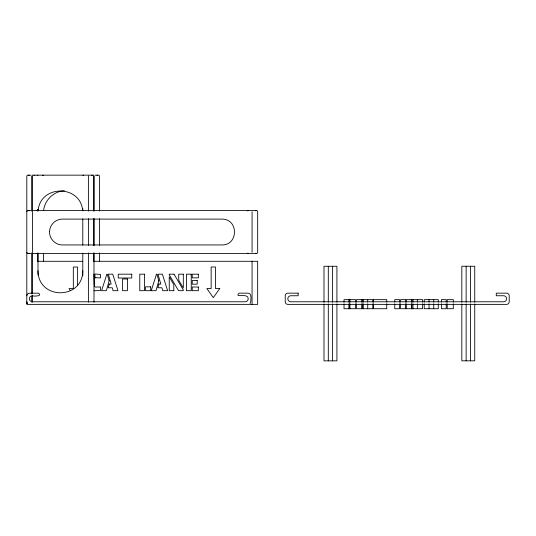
<?xml version="1.0" encoding="UTF-8"?>
<svg xmlns="http://www.w3.org/2000/svg" width="536" height="536" viewBox="0 0 536 536"><rect width="100%" height="100%" fill="white"/><g stroke="black" fill="none" stroke-linecap="round" stroke-linejoin="round"><path stroke-width="0.8" d="M32.401 175.955L32.401 211.117M31.671 175.955L31.671 211.117M26.8 295.745L27.336 294.17L28.716 293.246L38.518 293.159C43.148 296.153 33.668 296.502 32.401 295.751M82.792 270.767C82.705 300.106 38.09 300.106 37.996 270.767M38.19 210.125C40.763 184.692 80.032 184.692 82.604 210.125M43.644 210.125C44.863 199.841 54.002 191.178 64.394 190.749M26.8 211.693L27.544 210.574L30.887 210.487M82.933 175.533L83.65 175.151M91.556 175.533L92.272 175.151M97.009 175.533L97.726 175.151M250.091 303.523L250.768 301.781C250.707 299.691 252.222 293.36 248.181 293.159L239.049 293.159C233.897 298.371 247.257 292.884 248.088 297.983C248.644 299.812 247.083 301.848 245.173 301.781L32.401 301.781M29.031 253.206L28.18 253.555M30.894 296.153C28.917 297.185 28.917 300.341 30.894 301.379M255.438 210.836L256.288 210.487M30.914 175.151L27.497 175.165L26.8 176.009L26.8 304.368L257.662 304.368L257.669 261.293L93.371 261.293M32.374 175.151L93.88 175.151M95.073 175.151L98.751 175.165L99.441 175.895L99.448 211.117M32.381 210.487L256.456 210.487L257.314 210.836L257.669 211.693L257.669 252.349L257.314 253.206L256.463 253.555L32.381 253.555M30.887 253.555L27.544 253.468L26.8 252.349M37.413 261.293L82.511 261.293M42.592 175.151L43.309 175.533M33.976 175.151L34.693 175.533M37.138 175.151L37.855 175.533M28.522 175.151L29.239 175.533M94.014 290.773L100.634 290.452L100.634 286.968L95.374 287.068L94.356 286.465L93.934 274.104M256.288 253.555L255.438 253.206M247.632 253.468L247.243 253.206L248.094 253.555M28.18 210.487L29.031 210.836M27.557 303.611L26.8 301.781M70.397 290.552L69.01 288.596L73.318 288.596L73.318 267.055L77.626 267.055L77.626 285.279M26.867 303.49L26.8 303.075M93.847 175.955L93.847 211.117M88.393 175.955L88.393 211.117M474.749 302.237L474.749 266.245L461.824 266.245L461.824 302.237M474.749 303.912L474.749 360.822L461.824 360.822L461.824 303.912M470.44 266.245L470.44 302.237M470.44 303.912L470.44 360.822M466.132 266.245L466.132 302.237M466.132 303.912L466.132 360.822M453.315 302.123L453.315 299.644L447.218 299.644L447.218 302.123M453.315 303.771L453.315 308.723L447.218 308.723L447.218 303.771M446.213 302.123L446.213 299.644L441.409 299.644L441.409 302.123M446.213 303.771L446.213 308.723L441.409 308.723L441.409 303.771M438.294 302.123L438.294 299.644L424.231 299.644L424.231 302.123M438.294 303.771L438.294 308.723L424.231 308.723L424.231 303.771M433.731 299.644L433.731 302.123M433.731 303.771L433.731 308.723M429.028 299.644L429.028 302.123M429.028 303.771L429.028 308.723M422.623 302.123L422.623 299.644L406.228 299.644L406.228 302.123M422.623 303.771L422.623 308.723L406.228 308.723L406.228 303.771M417.363 299.644L417.363 302.123M417.363 303.771L417.363 308.723M412.975 299.644L412.975 302.123M412.975 303.771L412.975 308.723M411.896 299.644L411.896 302.123M411.896 303.771L411.896 308.723M411.487 299.644L411.487 302.123M411.487 303.771L411.487 308.723M405.705 302.123L405.705 299.644L400.566 299.644L400.566 302.123M405.705 303.771L405.705 308.723L400.566 308.723L400.566 303.771M399.561 302.123L399.561 299.644L394.757 299.644L394.757 302.123M399.561 303.771L399.561 308.723L394.757 308.723L394.757 303.771M386.744 302.123L386.744 299.644L373.23 299.644L373.23 302.123M386.744 303.771L386.744 308.723L373.23 308.723L373.23 303.771M372.969 302.123L372.969 299.644L356.574 299.644L356.574 302.123M372.969 303.771L372.969 308.723L356.574 308.723L356.574 303.771M367.709 299.644L367.709 302.123M367.709 303.771L367.709 308.723M363.321 299.644L363.321 302.123M363.321 303.771L363.321 308.723M362.242 299.644L362.242 302.123M362.242 303.771L362.242 308.723M361.834 299.644L361.834 302.123M361.834 303.771L361.834 308.723M355.616 302.123L355.616 299.644L344.025 299.644L344.025 302.123M355.522 303.771L355.616 308.723L344.025 308.723L344.025 303.771M349.928 299.644L349.928 302.123M349.928 303.771L349.928 308.723M349.338 299.644L349.338 302.123M349.338 303.771L349.338 308.723M348.923 299.644L348.923 302.123M348.923 303.771L348.923 308.723M336.916 302.264L336.916 266.271L323.992 266.271L323.992 302.264M336.916 303.939L336.916 360.849L323.992 360.849L323.992 303.939M332.608 266.271L332.608 302.264M332.608 303.939L332.608 360.849M328.3 266.271L328.3 302.264M328.3 303.939L328.3 360.849M252.067 211.693L252.067 252.349M252.067 261.293L252.067 304.368M99.448 218.641L99.448 245.394M99.448 252.918L99.448 261.273M93.994 176.009L93.994 211.117M93.994 218.641L93.994 245.394M93.994 252.918L93.994 302.237M93.847 218.641L93.847 245.394M93.847 252.918L93.847 261.273M88.393 218.641L88.393 245.394M88.393 252.918L88.393 302.237M82.792 208.47L82.792 210.97M82.792 218.909L82.792 245.093M82.792 253.2L82.792 275.893M43.456 253.2L43.456 261.568M37.996 209.301L37.996 210.97M37.996 253.2L37.996 275.055M37.855 209.449L37.855 211.117M37.855 252.918L37.855 261.273M32.401 211.693L32.401 252.349M32.401 252.918L32.401 293.875M32.401 295.55L32.401 302.237M31.671 252.918L31.671 293.875M31.671 295.55L31.671 302.237M49.573 231.344C49.004 238.48 55.322 245.14 62.478 244.945L221.844 244.945C238.688 245.294 238.688 218.748 221.844 219.097L62.478 219.097C55.818 218.949 49.768 224.685 49.573 231.344M109.25 284.067L108.239 287.758L112.245 287.758L113.089 290.686L117.98 290.686L112.728 274.177L108.332 274.177L111.166 284.067L109.25 284.067M158.904 284.067L157.892 287.758L161.899 287.758L162.743 290.686L167.634 290.686L162.381 274.177L157.986 274.177L160.82 284.067L158.904 284.067M109.15 280.757L106.389 290.686L101.592 290.686L106.845 274.177L107.254 274.177L109.15 280.757M158.803 280.757L156.043 290.686L151.246 290.686L156.499 274.177L156.907 274.177L158.803 280.757M219.76 288.522L213.301 297.661L206.842 288.522L211.15 288.522L211.15 266.988L215.459 266.988L215.459 288.522L219.76 288.522M247.632 210.574L247.243 210.836L248.094 210.487L247.632 210.574M95.87 277.715L94.946 277.923L94.946 274.01L100.534 274.466L100.534 277.896L95.87 277.715M36.817 253.468L36.354 253.555L36.817 253.468M131.756 274.177L118.248 274.177L118.248 278.017L131.756 278.017L131.756 274.177M144.573 274.177L139.775 274.177L139.775 290.686L144.573 290.686L144.573 274.177M174.046 274.177L169.242 274.177L169.242 274.847L178.535 290.686L183.305 290.686L183.305 289.996L174.046 274.177M183.305 274.177L178.749 274.177L178.749 280.201L183.305 288L183.305 274.177M191.231 274.177L186.428 274.177L186.428 290.686L191.231 290.686L191.231 274.177M198.333 274.177L192.236 274.177L192.236 277.849L198.333 277.849L198.333 274.177M127.394 278.975L122.59 278.975L122.59 290.686L127.394 290.686L127.394 278.975M197.201 280.516L192.236 280.516L192.236 284.187L197.201 284.187L197.201 280.516M150.716 286.827L145.584 286.827L145.584 290.686L150.716 290.686L150.716 286.827M198.333 287.015L192.236 287.015L192.236 290.686L198.333 290.686L198.333 287.015M173.805 290.686L169.242 290.686L169.242 276.844L173.805 284.643L173.805 290.686M298.157 293.159L287.819 293.159A2.586 2.586 0 0 0 285.232 295.745L285.232 301.781A2.586 2.586 0 0 0 287.819 304.368L506.614 304.368A2.586 2.586 0 0 0 509.2 301.781L509.2 295.745A2.586 2.586 0 0 0 506.614 293.159L496.276 293.159L496.276 295.751L503.606 295.751A3.015 3.015 0 0 1 506.62 298.766A3.015 3.015 0 0 1 503.606 301.781L290.834 301.781A3.015 3.015 0 0 1 287.819 298.766A3.015 3.015 0 0 1 290.834 295.751L298.157 295.751L298.157 293.159M36.817 210.574L36.361 210.487L36.817 210.574"/></g></svg>
